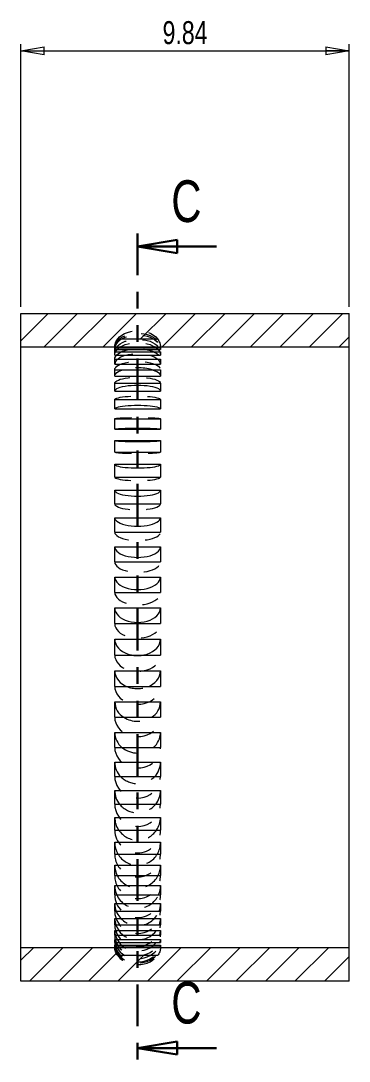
# Model space of a CAD drawing. Header units: inches. Extents: x 0.2 to 32.9, y 0.2 to 23.2.
# Drawn here: x 21.12 to 23.09, y 10.26 to 16.5 of the extents above; entities that cross this region are included whole.
import ezdxf

# ---------------------------------------------------------------- set-up
doc = ezdxf.new("R2010")
doc.units = ezdxf.units.IN
doc.header["$MEASUREMENT"] = 0
doc.linetypes.add('HIDDEN', pattern=[0.075, 0.05, -0.025])
doc.linetypes.add('PHANTOM', pattern=[0.5, 0.25, -0.05, 0.05, -0.05, 0.05, -0.05])
doc.styles.add('SLDTEXTSTYLE0', font='TXT', dxfattribs={"width": 0.75})
doc.dimstyles.new('SLDDIMSTYLE0', dxfattribs={"dimtxt": 0.137795, "dimasz": 0.14, "dimexe": 0, "dimexo": 0.0625, "dimgap": 0.034449, "dimtad": 1, "dimlfac": 5, "dimrnd": 1e-09, "dimzin": 12, "dimdsep": 46, "dimtxsty": 'SLDTEXTSTYLE0', "dimblk1": 'CLOSED', "dimblk2": 'CLOSED', "dimsah": 1, "dimcen": 0.09, "dimadec": 0, "dimazin": 3, "dimtfac": 1, "dimtofl": 0, "dimtmove": 0, "dimatfit": 3, "dimldrblk": 'CLOSED', "dimfxl": 0, "dimfrac": 2, "dimtolj": 1, "dimtzin": 12, "dimarcsym": 0})

# ---------------------------------------------------------------- blocks, each defined once
blk = doc.blocks.new('_CLOSED')
at = {"color": 0, "linetype": 'ByBlock', "lineweight": -2}
for p, q in [((-1, 0.166667), (0, 0)), ((-1, 0.166667), (-1, -0.166667)), ((0, 0), (-1, -0.166667)), ((0, 0), (-1, 0))]:
    blk.add_line(p, q, dxfattribs=at)
blk = doc.blocks.new('_D')
at = {"color": 7, "linetype": 'Continuous', "lineweight": 0}
for p, q in [((21.1226, 14.7843), (21.1226, 16.3582)), ((23.0906, 14.7843), (23.0906, 16.3582)), ((21.1226, 16.3188), (23.0906, 16.3188))]:
    blk.add_line(p, q, dxfattribs=at)
at = {"color": 7, "linetype": 'Continuous', "lineweight": 0, "xscale": 0.14, "yscale": 0.14, "rotation": 180.0000000000004}
blk.add_blockref('_CLOSED', (21.1226, 16.3188, 1.0008), dxfattribs=at)
at = {"color": 7, "linetype": 'Continuous', "lineweight": 0, "xscale": 0.14, "yscale": 0.14}
blk.add_blockref('_CLOSED', (23.0906, 16.3188, 1.0008), dxfattribs=at)
at = {"color": 7, "linetype": 'Continuous', "lineweight": 0, "insert": (21.9723, 16.4965), "char_height": 0.1378, "attachment_point": 1, "style": 'SLDTEXTSTYLE0'}
blk.add_mtext('9.84', dxfattribs=at)

msp = doc.modelspace()

# ---------------------------------------------------------------- hatches: boundary and pattern name
at = {"linetype": 'Continuous', "lineweight": 0}
h = msp.add_hatch(dxfattribs=at)
h.set_pattern_fill('ANSI31', style=0)
edge = h.paths.add_edge_path(flags=0)
edge.add_line((21.95978, 14.544903), (23.09058, 14.544903))
edge.add_line((23.09058, 14.544903), (23.09058, 14.744903))
edge.add_line((23.09058, 14.744903), (21.12258, 14.744903))
edge.add_line((21.12258, 14.744903), (21.12258, 14.544903))
edge.add_line((21.12258, 14.544903), (21.68578, 14.544903))
edge.add_spline(control_points=[(21.68578, 14.544903), (21.68578, 14.552145), (21.686969, 14.559466), (21.689184, 14.566361), (21.691638, 14.574002), (21.695394, 14.581299), (21.699996, 14.587874), (21.700985, 14.589287), (21.702015, 14.590672), (21.703082, 14.592027)], knot_values=[0.00030949, 0.00030949, 0.00030949, 0.00030949, 0.00306831, 0.00306831, 0.00306831, 0.00611783, 0.00611783, 0.00611783, 0.00676653, 0.00676653, 0.00676653, 0.00676653], weights=[1, 1, 1, 1, 1, 1, 1, 1, 1, 1], degree=3, periodic=0)
edge.add_line((21.703082, 14.592027), (21.942479, 14.592027))
edge.add_spline(control_points=[(21.942479, 14.592027), (21.948054, 14.584946), (21.952671, 14.576926), (21.955679, 14.56843), (21.958336, 14.560926), (21.95978, 14.552864), (21.95978, 14.544903)], knot_values=[0, 0, 0, 0, 0.00343378, 0.00343378, 0.00343378, 0.0064749, 0.0064749, 0.0064749, 0.0064749], weights=[1, 1, 1, 1, 1, 1, 1], degree=3, periodic=0)
h = msp.add_hatch(dxfattribs=at)
h.set_pattern_fill('ANSI31', style=0)
edge = h.paths.add_edge_path(flags=0)
edge.add_line((21.12258, 10.744903), (23.09058, 10.744903))
edge.add_line((23.09058, 10.744903), (23.09058, 10.944903))
edge.add_line((23.09058, 10.944903), (21.95978, 10.944903))
edge.add_spline(control_points=[(21.95978, 10.944903), (21.95978, 10.937661), (21.958592, 10.93034), (21.956377, 10.923445), (21.953922, 10.915803), (21.950167, 10.908507), (21.945565, 10.901932), (21.944576, 10.900519), (21.943546, 10.899134), (21.942479, 10.897779)], knot_values=[0.00030949, 0.00030949, 0.00030949, 0.00030949, 0.00306831, 0.00306831, 0.00306831, 0.00611783, 0.00611783, 0.00611783, 0.00676653, 0.00676653, 0.00676653, 0.00676653], weights=[1, 1, 1, 1, 1, 1, 1, 1, 1, 1], degree=3, periodic=0)
edge.add_line((21.942479, 10.897779), (21.703082, 10.897779))
edge.add_spline(control_points=[(21.703082, 10.897779), (21.697507, 10.90486), (21.69289, 10.91288), (21.689882, 10.921376), (21.687225, 10.92888), (21.68578, 10.936942), (21.68578, 10.944903)], knot_values=[0, 0, 0, 0, 0.00343378, 0.00343378, 0.00343378, 0.0064749, 0.0064749, 0.0064749, 0.0064749], weights=[1, 1, 1, 1, 1, 1, 1], degree=3, periodic=0)
edge.add_line((21.68578, 10.944903), (21.12258, 10.944903))
edge.add_line((21.12258, 10.944903), (21.12258, 10.744903))

# ---------------------------------------------------------------- linework, layer by layer
at = {"color": 7, "linetype": 'PHANTOM', "lineweight": 30}
msp.add_line((21.82278, 15.224903), (21.82278, 10.264903), dxfattribs=at)
at = {"color": 7, "linetype": 'Continuous', "lineweight": 30}
for p, q in [((22.295221, 15.146163), (21.82278, 15.146163)), ((22.295221, 10.343643), (21.82278, 10.343643))]:
    msp.add_line(p, q, dxfattribs=at)
at = {"color": 7, "linetype": 'Continuous', "lineweight": 15}
for p, q in [((21.12258, 14.544903), (21.12258, 14.744903)), ((21.12258, 14.744903), (23.09058, 14.744903)), ((23.09058, 14.544903), (23.09058, 14.744903)), ((21.703082, 14.592027), (21.942479, 14.592027)), ((21.12258, 10.944903), (21.12258, 14.544903)), ((21.12258, 14.544903), (21.68578, 14.544903)), ((21.685783, 14.544302), (21.959778, 14.544302)), ((21.685783, 14.539404), (21.959777, 14.539404)), ((21.685783, 14.529581), (21.686578, 14.539404)), ((21.685783, 14.529581), (21.959778, 14.529581)), ((21.958983, 14.539404), (21.959778, 14.529581)), ((21.95978, 14.544903), (23.09058, 14.544903)), ((23.09058, 10.944903), (23.09058, 14.544903)), ((21.685783, 14.514878), (21.959777, 14.514878)), ((21.685783, 14.495308), (21.959778, 14.495308)), ((21.685783, 14.47096), (21.959777, 14.47096)), ((21.685783, 14.441856), (21.959778, 14.441856)), ((21.685783, 14.40813), (21.959777, 14.40813)), ((21.685783, 14.369813), (21.959778, 14.369813)), ((21.685783, 14.327079), (21.959777, 14.327079)), ((21.685783, 14.279967), (21.959778, 14.279967)), ((21.685783, 14.228692), (21.959777, 14.228692)), ((21.685783, 14.173302), (21.959778, 14.173302)), ((21.685783, 14.114049), (21.959777, 14.114049)), ((21.685783, 14.050987), (21.959778, 14.050987)), ((21.685783, 13.984405), (21.959777, 13.984405)), ((21.685783, 13.914363), (21.959778, 13.914363)), ((21.685783, 13.84118), (21.959777, 13.84118)), ((21.685783, 13.764925), (21.959778, 13.764925)), ((21.685783, 13.685945), (21.959777, 13.685945)), ((21.685783, 13.604312), (21.959778, 13.604312)), ((21.685783, 13.5204), (21.959777, 13.5204)), ((21.685783, 13.434284), (21.959778, 13.434284)), ((21.685783, 13.346358), (21.959777, 13.346358)), ((21.685783, 13.256702), (21.959778, 13.256702)), ((21.685783, 13.165726), (21.959777, 13.165726)), ((21.685783, 13.073513), (21.959778, 13.073513)), ((21.685783, 12.980484), (21.959777, 12.980484)), ((21.685783, 12.886724), (21.959778, 12.886724)), ((21.685783, 12.79266), (21.959777, 12.79266)), ((21.685783, 12.69838), (21.959778, 12.69838)), ((21.685783, 12.604314), (21.959777, 12.604314)), ((21.685783, 12.510547), (21.959778, 12.510547)), ((21.685783, 12.417507), (21.959777, 12.417507)), ((21.685783, 12.325281), (21.959778, 12.325281)), ((21.685783, 12.234288), (21.959777, 12.234288)), ((21.685783, 12.144613), (21.959778, 12.144613)), ((21.685783, 12.056663), (21.959777, 12.056663)), ((21.685783, 11.970521), (21.959778, 11.970521)), ((21.685783, 11.886579), (21.959777, 11.886579)), ((21.685783, 11.804914), (21.959778, 11.804914)), ((21.685783, 11.725898), (21.959777, 11.725898)), ((21.685783, 11.649605), (21.959778, 11.649605)), ((21.685783, 11.576382), (21.959777, 11.576382)), ((21.685783, 11.506297), (21.959778, 11.506297)), ((21.685783, 11.439669), (21.959777, 11.439669)), ((21.685783, 11.376559), (21.959778, 11.376559)), ((21.685783, 11.317256), (21.959777, 11.317256)), ((21.685783, 11.261813), (21.959778, 11.261813)), ((21.685783, 11.210485), (21.959777, 11.210485)), ((21.685783, 11.163317), (21.959778, 11.163317)), ((21.685783, 11.120525), (21.959777, 11.120525)), ((21.685783, 11.082148), (21.959778, 11.082148)), ((21.685783, 11.048362), (21.959777, 11.048362)), ((21.685783, 11.019197), (21.959778, 11.019197)), ((21.685783, 10.994786), (21.959777, 10.994786)), ((21.685783, 10.975153), (21.959778, 10.975153)), ((21.68578, 10.944903), (21.12258, 10.944903)), ((21.12258, 10.744903), (21.12258, 10.944903)), ((21.685783, 10.960386), (21.959777, 10.960386)), ((21.685783, 10.960386), (21.686292, 10.950498)), ((21.685783, 10.950498), (21.959778, 10.950498)), ((21.685783, 10.945536), (21.959777, 10.945536)), ((21.959269, 10.950498), (21.959777, 10.960386)), ((23.09058, 10.944903), (21.95978, 10.944903)), ((23.09058, 10.744903), (23.09058, 10.944903)), ((21.942479, 10.897779), (21.703082, 10.897779)), ((23.09058, 10.744903), (21.12258, 10.744903))]:
    msp.add_line(p, q, dxfattribs=at)
at = {"color": 7, "linetype": 'HIDDEN', "lineweight": 0, "flags": 128}
for points in [[(21.685783, 14.539404), (21.687061, 14.55173), (21.691125, 14.563815), (21.697891, 14.57541), (21.707221, 14.586278), (21.718923, 14.596195), (21.732757, 14.604958), (21.748439, 14.612387), (21.765646, 14.61833), (21.784027, 14.622664), (21.803203, 14.6253), (21.82278, 14.626185), (21.842358, 14.6253), (21.861534, 14.622664), (21.879914, 14.61833), (21.897122, 14.612387), (21.912804, 14.604958), (21.926637, 14.596195), (21.938339, 14.586278), (21.947669, 14.57541), (21.954436, 14.563815), (21.958499, 14.55173), (21.959777, 14.539404)], [(21.685783, 14.514878), (21.687061, 14.525546), (21.691125, 14.536004), (21.697891, 14.546039), (21.707221, 14.555445), (21.718923, 14.564027), (21.732757, 14.571611), (21.748439, 14.578041), (21.765646, 14.583183), (21.784027, 14.586934), (21.803203, 14.589216), (21.82278, 14.589982), (21.842358, 14.589216), (21.861534, 14.586934), (21.879914, 14.583183), (21.897122, 14.578041), (21.912804, 14.571611), (21.926637, 14.564027), (21.938339, 14.555445), (21.947669, 14.546039), (21.954436, 14.536004), (21.958499, 14.525546), (21.959777, 14.514878)], [(21.686578, 14.539404), (21.687067, 14.541905), (21.691136, 14.553986), (21.697905, 14.565578), (21.707237, 14.576442), (21.71894, 14.586356), (21.732773, 14.595115), (21.748453, 14.602541), (21.765658, 14.608481), (21.784035, 14.612813), (21.803207, 14.615449), (21.82278, 14.616333), (21.842354, 14.615449), (21.861526, 14.612813), (21.879903, 14.608481), (21.897108, 14.602541), (21.912788, 14.595115), (21.926621, 14.586356), (21.938324, 14.576442), (21.947656, 14.565578), (21.954425, 14.553986), (21.958494, 14.541905), (21.958983, 14.539404)], [(21.703082, 14.592027), (21.714538, 14.604286), (21.728485, 14.615178), (21.744601, 14.624455), (21.762515, 14.6319), (21.781817, 14.637345), (21.80206, 14.640662), (21.82278, 14.641776), (21.843501, 14.640662), (21.863744, 14.637345), (21.883045, 14.6319), (21.90096, 14.624455), (21.917076, 14.615178), (21.931022, 14.604286), (21.942479, 14.592027)], [(21.685783, 14.47096), (21.687061, 14.479852), (21.691125, 14.48857), (21.697891, 14.496935), (21.707221, 14.504775), (21.718923, 14.511929), (21.732757, 14.51825), (21.748439, 14.52361), (21.765646, 14.527897), (21.784027, 14.531023), (21.803203, 14.532925), (21.82278, 14.533563), (21.842358, 14.532925), (21.861534, 14.531023), (21.879914, 14.527897), (21.897122, 14.52361), (21.912804, 14.51825), (21.926637, 14.511929), (21.938339, 14.504775), (21.947669, 14.496935), (21.954436, 14.48857), (21.958499, 14.479852), (21.959777, 14.47096)], [(21.690348, 14.514878), (21.691136, 14.516429), (21.697905, 14.526461), (21.707237, 14.535863), (21.71894, 14.544442), (21.732773, 14.552023), (21.748453, 14.55845), (21.765658, 14.563591), (21.784035, 14.56734), (21.803207, 14.569621), (21.82278, 14.570386), (21.842354, 14.569621), (21.861526, 14.56734), (21.879903, 14.563591), (21.897108, 14.55845), (21.912788, 14.552023), (21.926621, 14.544442), (21.938324, 14.535863), (21.947656, 14.526461), (21.954425, 14.516429), (21.955212, 14.514878)], [(21.701258, 14.47096), (21.707237, 14.475662), (21.71894, 14.482813), (21.732773, 14.489133), (21.748453, 14.49449), (21.765658, 14.498775), (21.784035, 14.5019), (21.803207, 14.503801), (21.82278, 14.504439), (21.842354, 14.503801), (21.861526, 14.5019), (21.879903, 14.498775), (21.897108, 14.49449), (21.912788, 14.489133), (21.926621, 14.482813), (21.938324, 14.475662), (21.944303, 14.47096)], [(21.685783, 14.40813), (21.687061, 14.41515), (21.691125, 14.422031), (21.697891, 14.428634), (21.707221, 14.434823), (21.718923, 14.44047), (21.732757, 14.44546), (21.748439, 14.449691), (21.765646, 14.453075), (21.784027, 14.455543), (21.803203, 14.457044), (21.82278, 14.457548), (21.842358, 14.457044), (21.861534, 14.455543), (21.879914, 14.453075), (21.897122, 14.449691), (21.912804, 14.44546), (21.926637, 14.44047), (21.938339, 14.434823), (21.947669, 14.428634), (21.954436, 14.422031), (21.958499, 14.41515), (21.959777, 14.40813)], [(21.685783, 14.327079), (21.687061, 14.332148), (21.691125, 14.337118), (21.697891, 14.341887), (21.707221, 14.346356), (21.718923, 14.350435), (21.732757, 14.354039), (21.748439, 14.357094), (21.765646, 14.359538), (21.784027, 14.36132), (21.803203, 14.362405), (21.82278, 14.362769), (21.842358, 14.362405), (21.861534, 14.36132), (21.879914, 14.359538), (21.897122, 14.357094), (21.912804, 14.354039), (21.926637, 14.350435), (21.938339, 14.346356), (21.947669, 14.341887), (21.954436, 14.337118), (21.958499, 14.332148), (21.959777, 14.327079)], [(21.685783, 14.228692), (21.687061, 14.231756), (21.691125, 14.23476), (21.697891, 14.237642), (21.707221, 14.240344), (21.718923, 14.242809), (21.732757, 14.244987), (21.748439, 14.246834), (21.765646, 14.248311), (21.784027, 14.249388), (21.803203, 14.250044), (21.82278, 14.250264), (21.842358, 14.250044), (21.861534, 14.249388), (21.879914, 14.248311), (21.897122, 14.246834), (21.912804, 14.244987), (21.926637, 14.242809), (21.938339, 14.240344), (21.947669, 14.237642), (21.954436, 14.23476), (21.958499, 14.231756), (21.959777, 14.228692)], [(21.685783, 14.114049), (21.687061, 14.115074), (21.691125, 14.116079), (21.697891, 14.117043), (21.707221, 14.117947), (21.718923, 14.118771), (21.732757, 14.1195), (21.748439, 14.120118), (21.765646, 14.120612), (21.784027, 14.120973), (21.803203, 14.121192), (21.82278, 14.121265), (21.842358, 14.121192), (21.861534, 14.120973), (21.879914, 14.120612), (21.897122, 14.120118), (21.912804, 14.1195), (21.926637, 14.118771), (21.938339, 14.117947), (21.947669, 14.117043), (21.954436, 14.116079), (21.958499, 14.115074), (21.959777, 14.114049)], [(21.685783, 13.914363), (21.687067, 13.913338), (21.691136, 13.912333), (21.697905, 13.911369), (21.707237, 13.910466), (21.71894, 13.909641), (21.732773, 13.908913), (21.748453, 13.908295), (21.765658, 13.907801), (21.784035, 13.907441), (21.803207, 13.907222), (21.82278, 13.907148), (21.842354, 13.907222), (21.861526, 13.907441), (21.879903, 13.907801), (21.897108, 13.908295), (21.912788, 13.908913), (21.926621, 13.909641), (21.938324, 13.910466), (21.947656, 13.911369), (21.954425, 13.912333), (21.958494, 13.913338), (21.959778, 13.914363)], [(21.685783, 13.764925), (21.687067, 13.761862), (21.691136, 13.758859), (21.697905, 13.755977), (21.707237, 13.753277), (21.71894, 13.750813), (21.732773, 13.748635), (21.748453, 13.746789), (21.765658, 13.745313), (21.784035, 13.744236), (21.803207, 13.743581), (21.82278, 13.743361), (21.842354, 13.743581), (21.861526, 13.744236), (21.879903, 13.745313), (21.897108, 13.746789), (21.912788, 13.748635), (21.926621, 13.750813), (21.938324, 13.753277), (21.947656, 13.755977), (21.954425, 13.758859), (21.958494, 13.761862), (21.959778, 13.764925)], [(21.685783, 13.604312), (21.687067, 13.599244), (21.691136, 13.594276), (21.697905, 13.589508), (21.707237, 13.58504), (21.71894, 13.580963), (21.732773, 13.57736), (21.748453, 13.574306), (21.765658, 13.571863), (21.784035, 13.570082), (21.803207, 13.568998), (21.82278, 13.568634), (21.842354, 13.568998), (21.861526, 13.570082), (21.879903, 13.571863), (21.897108, 13.574306), (21.912788, 13.57736), (21.926621, 13.580963), (21.938324, 13.58504), (21.947656, 13.589508), (21.954425, 13.594276), (21.958494, 13.599244), (21.959778, 13.604312)], [(21.685783, 13.434284), (21.687067, 13.427266), (21.691136, 13.420386), (21.697905, 13.413785), (21.707237, 13.407599), (21.71894, 13.401954), (21.732773, 13.396965), (21.748453, 13.392737), (21.765658, 13.389354), (21.784035, 13.386887), (21.803207, 13.385386), (21.82278, 13.384883), (21.842354, 13.385386), (21.861526, 13.386887), (21.879903, 13.389354), (21.897108, 13.392737), (21.912788, 13.396965), (21.926621, 13.401954), (21.938324, 13.407599), (21.947656, 13.413785), (21.954425, 13.420386), (21.958494, 13.427266), (21.959778, 13.434284)], [(21.685783, 13.256702), (21.687067, 13.247812), (21.691136, 13.239096), (21.697905, 13.230734), (21.707237, 13.222897), (21.71894, 13.215745), (21.732773, 13.209426), (21.748453, 13.204069), (21.765658, 13.199784), (21.784035, 13.196659), (21.803207, 13.194757), (21.82278, 13.194119), (21.842354, 13.194757), (21.861526, 13.196659), (21.879903, 13.199784), (21.897108, 13.204069), (21.912788, 13.209426), (21.926621, 13.215745), (21.938324, 13.222897), (21.947656, 13.230734), (21.954425, 13.239096), (21.958494, 13.247812), (21.959778, 13.256702)], [(21.685783, 13.073513), (21.687067, 13.062848), (21.691136, 13.052392), (21.697905, 13.04236), (21.707237, 13.032958), (21.71894, 13.024378), (21.732773, 13.016797), (21.748453, 13.01037), (21.765658, 13.00523), (21.784035, 13.00148), (21.803207, 12.9992), (21.82278, 12.998434), (21.842354, 12.9992), (21.861526, 13.00148), (21.879903, 13.00523), (21.897108, 13.01037), (21.912788, 13.016797), (21.926621, 13.024378), (21.938324, 13.032958), (21.947656, 13.04236), (21.954425, 13.052392), (21.958494, 13.062848), (21.959778, 13.073513)], [(21.685783, 12.886724), (21.687067, 12.8744), (21.691136, 12.862319), (21.697905, 12.850727), (21.707237, 12.839863), (21.71894, 12.829949), (21.732773, 12.82119), (21.748453, 12.813764), (21.765658, 12.807823), (21.784035, 12.803491), (21.803207, 12.800856), (21.82278, 12.799971), (21.842354, 12.800856), (21.861526, 12.803491), (21.879903, 12.807823), (21.897108, 12.813764), (21.912788, 12.82119), (21.926621, 12.829949), (21.938324, 12.839863), (21.947656, 12.850727), (21.954425, 12.862319), (21.958494, 12.8744), (21.959778, 12.886724)], [(21.685783, 12.69838), (21.687067, 12.684534), (21.691136, 12.670959), (21.697905, 12.657934), (21.707237, 12.645727), (21.71894, 12.634589), (21.732773, 12.624746), (21.748453, 12.616402), (21.765658, 12.609728), (21.784035, 12.60486), (21.803207, 12.601899), (21.82278, 12.600905), (21.842354, 12.601899), (21.861526, 12.60486), (21.879903, 12.609728), (21.897108, 12.616402), (21.912788, 12.624746), (21.926621, 12.634589), (21.938324, 12.645727), (21.947656, 12.657934), (21.954425, 12.670959), (21.958494, 12.684534), (21.959778, 12.69838)], [(21.685783, 12.510547), (21.687067, 12.495329), (21.691136, 12.480409), (21.697905, 12.466095), (21.707237, 12.452679), (21.71894, 12.440436), (21.732773, 12.429619), (21.748453, 12.420449), (21.765658, 12.413113), (21.784035, 12.407764), (21.803207, 12.404509), (21.82278, 12.403417), (21.842354, 12.404509), (21.861526, 12.407764), (21.879903, 12.413113), (21.897108, 12.420449), (21.912788, 12.429619), (21.926621, 12.440436), (21.938324, 12.452679), (21.947656, 12.466095), (21.954425, 12.480409), (21.958494, 12.495329), (21.959778, 12.510547)], [(21.685783, 12.325281), (21.687067, 12.308858), (21.691136, 12.292758), (21.697905, 12.27731), (21.707237, 12.262832), (21.71894, 12.24962), (21.732773, 12.237946), (21.748453, 12.22805), (21.765658, 12.220134), (21.784035, 12.214361), (21.803207, 12.210849), (21.82278, 12.20967), (21.842354, 12.210849), (21.861526, 12.214361), (21.879903, 12.220134), (21.897108, 12.22805), (21.912788, 12.237946), (21.926621, 12.24962), (21.938324, 12.262832), (21.947656, 12.27731), (21.954425, 12.292758), (21.958494, 12.308858), (21.959778, 12.325281)], [(21.685783, 12.144613), (21.687067, 12.127165), (21.691136, 12.11006), (21.697905, 12.093648), (21.707237, 12.078266), (21.71894, 12.06423), (21.732773, 12.051828), (21.748453, 12.041314), (21.765658, 12.032904), (21.784035, 12.02677), (21.803207, 12.023039), (21.82278, 12.021787), (21.842354, 12.023039), (21.861526, 12.02677), (21.879903, 12.032904), (21.897108, 12.041314), (21.912788, 12.051828), (21.926621, 12.06423), (21.938324, 12.078266), (21.947656, 12.093648), (21.954425, 12.11006), (21.958494, 12.127165), (21.959778, 12.144613)], [(21.685783, 11.970521), (21.687067, 11.95224), (21.691136, 11.934317), (21.697905, 11.917121), (21.707237, 11.901004), (21.71894, 11.886298), (21.732773, 11.873303), (21.748453, 11.862287), (21.765658, 11.853475), (21.784035, 11.847048), (21.803207, 11.843139), (21.82278, 11.841827), (21.842354, 11.843139), (21.861526, 11.847048), (21.879903, 11.853475), (21.897108, 11.862287), (21.912788, 11.873303), (21.926621, 11.886298), (21.938324, 11.901004), (21.947656, 11.917121), (21.954425, 11.934317), (21.958494, 11.95224), (21.959778, 11.970521)], [(21.685783, 11.804914), (21.687067, 11.785999), (21.691136, 11.767456), (21.697905, 11.749664), (21.707237, 11.732989), (21.71894, 11.717773), (21.732773, 11.704328), (21.748453, 11.69293), (21.765658, 11.683812), (21.784035, 11.677163), (21.803207, 11.673118), (21.82278, 11.671761), (21.842354, 11.673118), (21.861526, 11.677163), (21.879903, 11.683812), (21.897108, 11.69293), (21.912788, 11.704328), (21.926621, 11.717773), (21.938324, 11.732989), (21.947656, 11.749664), (21.954425, 11.767456), (21.958494, 11.785999), (21.959778, 11.804914)], [(21.685783, 11.163317), (21.687067, 11.144402), (21.691136, 11.125858), (21.697905, 11.108067), (21.707237, 11.091391), (21.71894, 11.076175), (21.732773, 11.06273), (21.748453, 11.051332), (21.765658, 11.042215), (21.784035, 11.035566), (21.803207, 11.031521), (21.82278, 11.030163), (21.842354, 11.031521), (21.861526, 11.035566), (21.879903, 11.042215), (21.897108, 11.051332), (21.912788, 11.06273), (21.926621, 11.076175), (21.938324, 11.091391), (21.947656, 11.108067), (21.954425, 11.125858), (21.958494, 11.144402), (21.959778, 11.163317)], [(21.685783, 11.082148), (21.687067, 11.063867), (21.691136, 11.045944), (21.697905, 11.028748), (21.707237, 11.012631), (21.71894, 10.997925), (21.732773, 10.98493), (21.748453, 10.973914), (21.765658, 10.965102), (21.784035, 10.958675), (21.803207, 10.954766), (21.82278, 10.953453), (21.842354, 10.954766), (21.861526, 10.958675), (21.879903, 10.965102), (21.897108, 10.973914), (21.912788, 10.98493), (21.926621, 10.997925), (21.938324, 11.012631), (21.947656, 11.028748), (21.954425, 11.045944), (21.958494, 11.063867), (21.959778, 11.082148)], [(21.691814, 11.082148), (21.697891, 11.06711), (21.707221, 11.050988), (21.718923, 11.036276), (21.732757, 11.023277), (21.748439, 11.012256), (21.765646, 11.003441), (21.784027, 10.997011), (21.803203, 10.9931), (21.82278, 10.991787), (21.842358, 10.9931), (21.861534, 10.997011), (21.879914, 11.003441), (21.897122, 11.012256), (21.912804, 11.023277), (21.926637, 11.036276), (21.938339, 11.050988), (21.947669, 11.06711), (21.953746, 11.082148)], [(21.685783, 11.019197), (21.687067, 11.001749), (21.691136, 10.984644), (21.697905, 10.968232), (21.707237, 10.95285), (21.71894, 10.938814), (21.732773, 10.926412), (21.748453, 10.915898), (21.765658, 10.907488), (21.784035, 10.901355), (21.803207, 10.897623), (21.82278, 10.896371), (21.842354, 10.897623), (21.861526, 10.901355), (21.879903, 10.907488), (21.897108, 10.915898), (21.912788, 10.926412), (21.926621, 10.938814), (21.938324, 10.95285), (21.947656, 10.968232), (21.954425, 10.984644), (21.958494, 11.001749), (21.959778, 11.019197)], [(21.685783, 10.975153), (21.687067, 10.95873), (21.691136, 10.942629), (21.697905, 10.927182), (21.707237, 10.912703), (21.71894, 10.899492), (21.732773, 10.887818), (21.748453, 10.877922), (21.765658, 10.870006), (21.784035, 10.864232), (21.803207, 10.86072), (21.82278, 10.859542), (21.842354, 10.86072), (21.861526, 10.864232), (21.879903, 10.870006), (21.897108, 10.877922), (21.912788, 10.887818), (21.926621, 10.899492), (21.938324, 10.912703), (21.947656, 10.927182), (21.954425, 10.942629), (21.958494, 10.95873), (21.959778, 10.975153)], [(21.687643, 10.975153), (21.691125, 10.962255), (21.697891, 10.946802), (21.707221, 10.932319), (21.718923, 10.919103), (21.732757, 10.907425), (21.748439, 10.897525), (21.765646, 10.889605), (21.784027, 10.88383), (21.803203, 10.880316), (21.82278, 10.879137), (21.842358, 10.880316), (21.861534, 10.88383), (21.879914, 10.889605), (21.897122, 10.897525), (21.912804, 10.907425), (21.926637, 10.919103), (21.938339, 10.932319), (21.947669, 10.946802), (21.954436, 10.962255), (21.957918, 10.975153)], [(21.689531, 11.019197), (21.691125, 11.0138), (21.697891, 10.997383), (21.707221, 10.981996), (21.718923, 10.967955), (21.732757, 10.955548), (21.748439, 10.94503), (21.765646, 10.936617), (21.784027, 10.930481), (21.803203, 10.926748), (21.82278, 10.925495), (21.842358, 10.926748), (21.861534, 10.930481), (21.879914, 10.936617), (21.897122, 10.94503), (21.912804, 10.955548), (21.926637, 10.967955), (21.938339, 10.981996), (21.947669, 10.997383), (21.954436, 11.0138), (21.95603, 11.019197)], [(21.685783, 10.950498), (21.687067, 10.93528), (21.691136, 10.920361), (21.697905, 10.906046), (21.707237, 10.89263), (21.71894, 10.880388), (21.732773, 10.869571), (21.748453, 10.8604), (21.765658, 10.853065), (21.784035, 10.847715), (21.803207, 10.844461), (21.82278, 10.843369), (21.842354, 10.844461), (21.861526, 10.847715), (21.879903, 10.853065), (21.897108, 10.8604), (21.912788, 10.869571), (21.926621, 10.880388), (21.938324, 10.89263), (21.947656, 10.906046), (21.954425, 10.920361), (21.958494, 10.93528), (21.959778, 10.950498)], [(21.686292, 10.950498), (21.687061, 10.945164), (21.691125, 10.930241), (21.697891, 10.915922), (21.707221, 10.902501), (21.718923, 10.890254), (21.732757, 10.879433), (21.748439, 10.870259), (21.765646, 10.862921), (21.784027, 10.857569), (21.803203, 10.854313), (21.82278, 10.85322), (21.842358, 10.854313), (21.861534, 10.857569), (21.879914, 10.862921), (21.897122, 10.870259), (21.912804, 10.879433), (21.926637, 10.890254), (21.938339, 10.902501), (21.947669, 10.915922), (21.954436, 10.930241), (21.958499, 10.945164), (21.959269, 10.950498)]]:
    msp.add_lwpolyline(points, dxfattribs=at)
at = {"color": 7, "linetype": 'Continuous', "lineweight": 15, "flags": 128}
for points in [[(21.685783, 14.495308), (21.687067, 14.505973), (21.690348, 14.514878)], [(21.955212, 14.514878), (21.958494, 14.505973), (21.959778, 14.495308)], [(21.685783, 14.369813), (21.687067, 14.37683), (21.691136, 14.38371), (21.697905, 14.390311), (21.707237, 14.396498), (21.71894, 14.402143), (21.732773, 14.407131), (21.736076, 14.40813)], [(21.909485, 14.40813), (21.912788, 14.407131), (21.926621, 14.402143), (21.938324, 14.396498), (21.947656, 14.390311), (21.954425, 14.38371), (21.958494, 14.37683), (21.959778, 14.369813)], [(21.685783, 14.279967), (21.687067, 14.285035), (21.691136, 14.290003), (21.697905, 14.294771), (21.707237, 14.299239), (21.71894, 14.303316), (21.732773, 14.306919), (21.748453, 14.309973), (21.765658, 14.312416), (21.784035, 14.314197), (21.803207, 14.315281), (21.82278, 14.315645), (21.842354, 14.315281), (21.861526, 14.314197), (21.879903, 14.312416), (21.897108, 14.309973), (21.912788, 14.306919), (21.926621, 14.303316), (21.938324, 14.299239), (21.947656, 14.294771), (21.954425, 14.290003), (21.958494, 14.285035), (21.959778, 14.279967)], [(21.685783, 14.173302), (21.687067, 14.176365), (21.691136, 14.179368), (21.697905, 14.18225), (21.707237, 14.18495), (21.71894, 14.187414), (21.732773, 14.189592), (21.748453, 14.191438), (21.765658, 14.192914), (21.784035, 14.193991), (21.803207, 14.194646), (21.82278, 14.194866), (21.842354, 14.194646), (21.861526, 14.193991), (21.879903, 14.192914), (21.897108, 14.191438), (21.912788, 14.189592), (21.926621, 14.187414), (21.938324, 14.18495), (21.947656, 14.18225), (21.954425, 14.179368), (21.958494, 14.176365), (21.959778, 14.173302)], [(21.685783, 14.050987), (21.687067, 14.052012), (21.691136, 14.053017), (21.697905, 14.053981), (21.707237, 14.054884), (21.71894, 14.055709), (21.732773, 14.056437), (21.748453, 14.057055), (21.765658, 14.057549), (21.784035, 14.057909), (21.803207, 14.058128), (21.82278, 14.058202), (21.842354, 14.058128), (21.861526, 14.057909), (21.879903, 14.057549), (21.897108, 14.057055), (21.912788, 14.056437), (21.926621, 14.055709), (21.938324, 14.054884), (21.947656, 14.053981), (21.954425, 14.053017), (21.958494, 14.052012), (21.959778, 14.050987)], [(21.685783, 13.984405), (21.687061, 13.98338), (21.691125, 13.982375), (21.697891, 13.98141), (21.707221, 13.980506), (21.718923, 13.979682), (21.732757, 13.978953), (21.748439, 13.978335), (21.765646, 13.977841), (21.784027, 13.977481), (21.803203, 13.977261), (21.82278, 13.977188), (21.842358, 13.977261), (21.861534, 13.977481), (21.879914, 13.977841), (21.897122, 13.978335), (21.912804, 13.978953), (21.926637, 13.979682), (21.938339, 13.980506), (21.947669, 13.98141), (21.954436, 13.982375), (21.958499, 13.98338), (21.959777, 13.984405)], [(21.685783, 13.84118), (21.687061, 13.838116), (21.691125, 13.835112), (21.697891, 13.83223), (21.707221, 13.829529), (21.718923, 13.827063), (21.732757, 13.824885), (21.748439, 13.823038), (21.765646, 13.821561), (21.784027, 13.820484), (21.803203, 13.819829), (21.82278, 13.819609), (21.842358, 13.819829), (21.861534, 13.820484), (21.879914, 13.821561), (21.897122, 13.823038), (21.912804, 13.824885), (21.926637, 13.827063), (21.938339, 13.829529), (21.947669, 13.83223), (21.954436, 13.835112), (21.958499, 13.838116), (21.959777, 13.84118)], [(21.685783, 13.685945), (21.687061, 13.680876), (21.691125, 13.675906), (21.697891, 13.671137), (21.707221, 13.666667), (21.718923, 13.662589), (21.732757, 13.658985), (21.748439, 13.65593), (21.765646, 13.653486), (21.784027, 13.651703), (21.803203, 13.650619), (21.82278, 13.650255), (21.842358, 13.650619), (21.861534, 13.651703), (21.879914, 13.653486), (21.897122, 13.65593), (21.912804, 13.658985), (21.926637, 13.662589), (21.938339, 13.666667), (21.947669, 13.671137), (21.954436, 13.675906), (21.958499, 13.680876), (21.959777, 13.685945)], [(21.685783, 13.5204), (21.687061, 13.51338), (21.691125, 13.506499), (21.697891, 13.499896), (21.707221, 13.493707), (21.718923, 13.48806), (21.732757, 13.48307), (21.748439, 13.478839), (21.765646, 13.475455), (21.784027, 13.472987), (21.803203, 13.471486), (21.82278, 13.470982), (21.842358, 13.471486), (21.861534, 13.472987), (21.879914, 13.475455), (21.897122, 13.478839), (21.912804, 13.48307), (21.926637, 13.48806), (21.938339, 13.493707), (21.947669, 13.499896), (21.954436, 13.506499), (21.958499, 13.51338), (21.959777, 13.5204)], [(21.685783, 13.346358), (21.687061, 13.337466), (21.691125, 13.328748), (21.697891, 13.320383), (21.707221, 13.312543), (21.718923, 13.305389), (21.732757, 13.299067), (21.748439, 13.293708), (21.765646, 13.289421), (21.784027, 13.286294), (21.803203, 13.284392), (21.82278, 13.283754), (21.842358, 13.284392), (21.861534, 13.286294), (21.879914, 13.289421), (21.897122, 13.293708), (21.912804, 13.299067), (21.926637, 13.305389), (21.938339, 13.312543), (21.947669, 13.320383), (21.954436, 13.328748), (21.958499, 13.337466), (21.959777, 13.346358)], [(21.685783, 13.165726), (21.687061, 13.155058), (21.691125, 13.1446), (21.697891, 13.134565), (21.707221, 13.125159), (21.718923, 13.116577), (21.732757, 13.108993), (21.748439, 13.102563), (21.765646, 13.097421), (21.784027, 13.09367), (21.803203, 13.091388), (21.82278, 13.090622), (21.842358, 13.091388), (21.861534, 13.09367), (21.879914, 13.097421), (21.897122, 13.102563), (21.912804, 13.108993), (21.926637, 13.116577), (21.938339, 13.125159), (21.947669, 13.134565), (21.954436, 13.1446), (21.958499, 13.155058), (21.959777, 13.165726)], [(21.685783, 12.980484), (21.687061, 12.968157), (21.691125, 12.956073), (21.697891, 12.944477), (21.707221, 12.93361), (21.718923, 12.923692), (21.732757, 12.914929), (21.748439, 12.907501), (21.765646, 12.901558), (21.784027, 12.897224), (21.803203, 12.894588), (21.82278, 12.893703), (21.842358, 12.894588), (21.861534, 12.897224), (21.879914, 12.901558), (21.897122, 12.907501), (21.912804, 12.914929), (21.926637, 12.923692), (21.938339, 12.93361), (21.947669, 12.944477), (21.954436, 12.956073), (21.958499, 12.968157), (21.959777, 12.980484)], [(21.685783, 12.79266), (21.687061, 12.77881), (21.691125, 12.765232), (21.697891, 12.752204), (21.707221, 12.739992), (21.718923, 12.728849), (21.732757, 12.719003), (21.748439, 12.710656), (21.765646, 12.703979), (21.784027, 12.69911), (21.787713, 12.69838)], [(21.857848, 12.69838), (21.861534, 12.69911), (21.879914, 12.703979), (21.897122, 12.710656), (21.912804, 12.719003), (21.926637, 12.728849), (21.938339, 12.739992), (21.947669, 12.752204), (21.954436, 12.765232), (21.958499, 12.77881), (21.959777, 12.79266)], [(21.685783, 12.604314), (21.687061, 12.589092), (21.691125, 12.574169), (21.697891, 12.55985), (21.707221, 12.546429), (21.718923, 12.534182), (21.732757, 12.523361), (21.748439, 12.514187), (21.756247, 12.510547)], [(21.889314, 12.510547), (21.897122, 12.514187), (21.912804, 12.523361), (21.926637, 12.534182), (21.938339, 12.546429), (21.947669, 12.55985), (21.954436, 12.574169), (21.958499, 12.589092), (21.959777, 12.604314)], [(21.685783, 11.048362), (21.687061, 11.03091), (21.689531, 11.019197)], [(21.95603, 11.019197), (21.958499, 11.03091), (21.959777, 11.048362)], [(21.685783, 10.994786), (21.687061, 10.97836), (21.687643, 10.975153)], [(21.957918, 10.975153), (21.958499, 10.97836), (21.959777, 10.994786)]]:
    msp.add_lwpolyline(points, dxfattribs=at)
at = {"color": 7, "linetype": 'Continuous', "lineweight": 15}
for centre, radius, start, end in [((21.725841, 14.439223), 0.040144, 127.761196, 176.2384804), ((21.91972, 14.439223), 0.040144, 3.7615196, 52.238804), ((21.797254, 12.420914), 0.111523, 181.750248, 239.0385418), ((21.850377, 12.419699), 0.109422, 300.3588828, 358.8523274), ((21.802344, 12.235104), 0.116564, 180.4010472, 230.9252517), ((21.843216, 12.235104), 0.116564, 309.0747483, 359.5989528), ((21.809445, 12.056644), 0.123662, 179.9911473, 224.1420809), ((21.836116, 12.056644), 0.123662, 315.8579191, 0.0088527), ((21.8154, 11.886007), 0.129618, 179.7472962, 218.7286709), ((21.830291, 11.885962), 0.129488, 321.2509856, 0.2730473), ((21.820007, 11.725103), 0.134226, 179.6604748, 214.2266694), ((21.8256, 11.725089), 0.13418, 325.7672247, 0.3456311), ((21.822451, 11.575493), 0.136671, 179.6271455, 210.4173843), ((21.823109, 11.575493), 0.136671, 329.5826157, 0.3728545), ((21.822445, 11.438779), 0.136665, 179.6267447, 207.0823259), ((21.823116, 11.438779), 0.136665, 332.9176741, 0.3732553), ((21.819675, 11.316393), 0.133895, 179.6307086, 204.0560159), ((21.825885, 11.316393), 0.133895, 335.9439841, 0.3692914), ((21.814158, 11.209668), 0.128378, 179.6354001, 201.1648298), ((21.831402, 11.209668), 0.128378, 338.8351702, 0.3645999), ((21.806034, 11.11976), 0.120253, 179.6358853, 198.2266639), ((21.839527, 11.11976), 0.120253, 341.7733361, 0.3641147)]:
    msp.add_arc(centre, radius, start, end, dxfattribs=at)
at = {"color": 7, "linetype": 'HIDDEN', "lineweight": 0}
for centre, radius, start, end in [((21.82278, 14.08465), 0.334899, 74.9953031, 105.0046969), ((21.82278, 12.886955), 0.191808, 259.4655128, 280.5344872), ((21.82278, 12.668091), 0.171017, 247.1048116, 292.8951884), ((21.82278, 12.458801), 0.157163, 238.1645814, 301.8354186), ((21.82278, 12.25991), 0.148703, 230.8369663, 309.1630337), ((21.82278, 12.070962), 0.143207, 224.5373058, 315.4626942), ((21.82278, 11.892857), 0.139663, 219.0267939, 320.9732061), ((21.82278, 11.650059), 0.136998, 180.1896032, 359.8103968), ((21.82278, 11.727475), 0.137854, 214.3934616, 325.6065384), ((21.82278, 11.505591), 0.136999, 179.7047164, 0.2952836), ((21.82278, 11.57575), 0.137085, 210.4405329, 329.5594671), ((21.82278, 11.375853), 0.136999, 179.7047164, 0.2952836), ((21.82278, 11.439027), 0.137076, 207.1110576, 332.8889424), ((21.82278, 11.262267), 0.136998, 180.1896032, 359.8103968), ((21.82278, 11.318474), 0.13758, 204.3202441, 335.6797559), ((21.82278, 11.215252), 0.13845, 202.0317042, 337.9682958)]:
    msp.add_arc(centre, radius, start, end, dxfattribs=at)
at = {"color": 7, "linetype": 'Continuous', "lineweight": 15}
for points, knots in [([(21.68578, 14.544903), (21.68578, 14.549181), (21.686179, 14.553404), (21.687346, 14.559658), (21.68783, 14.561729), (21.688987, 14.565845), (21.689662, 14.567894), (21.691926, 14.573888), (21.693759, 14.577722), (21.698003, 14.585098), (21.700426, 14.588653), (21.703082, 14.592027)], [0, 0, 0, 0, 0.25, 0.25, 0.375, 0.375, 0.5, 0.5, 0.75, 0.75, 1, 1, 1, 1]), ([(21.942479, 14.592027), (21.947801, 14.585267), (21.952104, 14.577938), (21.9559, 14.567891), (21.956574, 14.565842), (21.957729, 14.561734), (21.958213, 14.559666), (21.95938, 14.553416), (21.95978, 14.549191), (21.95978, 14.544903)], [0, 0, 0, 0, 0.5, 0.5, 0.625, 0.625, 0.75, 0.75, 1, 1, 1, 1]), ([(21.703082, 10.897779), (21.69776, 10.904538), (21.693456, 10.911867), (21.689661, 10.921915), (21.688986, 10.923963), (21.687832, 10.928071), (21.687348, 10.93014), (21.686181, 10.936389), (21.68578, 10.940615), (21.68578, 10.944903)], [0, 0, 0, 0, 0.5, 0.5, 0.625, 0.625, 0.75, 0.75, 1, 1, 1, 1]), ([(21.95978, 10.944903), (21.95978, 10.940624), (21.959381, 10.936402), (21.958215, 10.930148), (21.957731, 10.928077), (21.956574, 10.923961), (21.955898, 10.921912), (21.953635, 10.915917), (21.951802, 10.912084), (21.947558, 10.904708), (21.945135, 10.901152), (21.942479, 10.897779)], [0, 0, 0, 0, 0.25, 0.25, 0.375, 0.375, 0.5, 0.5, 0.75, 0.75, 1, 1, 1, 1])]:
    msp.add_open_spline(points, degree=3, knots=knots, dxfattribs=at)
for points in [[(21.685783, 14.529581), (21.685776, 14.533674), (21.685776, 14.536949), (21.685783, 14.539404)], [(21.685783, 14.544302), (21.685779, 14.544702), (21.68578, 14.544903), (21.68578, 14.544903)], [(21.959777, 14.539404), (21.959785, 14.536949), (21.959785, 14.533674), (21.959778, 14.529581)], [(21.95978, 14.544903), (21.95978, 14.544903), (21.959781, 14.544702), (21.959778, 14.544302)], [(21.685783, 14.495308), (21.685776, 14.502637), (21.685776, 14.50916), (21.685783, 14.514878)], [(21.685783, 14.441856), (21.685776, 14.452341), (21.685776, 14.462042), (21.685783, 14.47096)], [(21.959777, 14.514878), (21.959785, 14.50916), (21.959785, 14.502637), (21.959778, 14.495308)], [(21.959777, 14.47096), (21.959785, 14.462042), (21.959785, 14.452341), (21.959778, 14.441856)], [(21.685783, 14.369813), (21.685776, 14.383338), (21.685776, 14.39611), (21.685783, 14.40813)], [(21.959777, 14.40813), (21.959785, 14.39611), (21.959785, 14.383338), (21.959778, 14.369813)], [(21.685783, 14.279967), (21.685776, 14.296384), (21.685776, 14.312088), (21.685783, 14.327079)], [(21.959777, 14.327079), (21.959785, 14.312088), (21.959785, 14.296384), (21.959778, 14.279967)], [(21.685783, 14.173302), (21.685776, 14.192431), (21.685776, 14.210895), (21.685783, 14.228692)], [(21.959777, 14.228692), (21.959785, 14.210895), (21.959785, 14.192431), (21.959778, 14.173302)], [(21.685783, 14.050987), (21.685776, 14.07262), (21.685776, 14.09364), (21.685783, 14.114049)], [(21.959777, 14.114049), (21.959785, 14.09364), (21.959785, 14.07262), (21.959778, 14.050987)], [(21.685783, 13.914363), (21.685776, 13.938261), (21.685776, 13.961608), (21.685783, 13.984405)], [(21.959777, 13.984405), (21.959785, 13.961608), (21.959785, 13.938261), (21.959778, 13.914363)], [(21.685783, 13.764925), (21.685776, 13.790828), (21.685776, 13.816246), (21.685783, 13.84118)], [(21.959777, 13.84118), (21.959785, 13.816246), (21.959785, 13.790828), (21.959778, 13.764925)], [(21.685783, 13.604312), (21.685776, 13.631935), (21.685776, 13.659146), (21.685783, 13.685945)], [(21.959777, 13.685945), (21.959785, 13.659146), (21.959785, 13.631935), (21.959778, 13.604312)], [(21.685783, 13.434284), (21.685776, 13.463324), (21.685776, 13.492029), (21.685783, 13.5204)], [(21.959777, 13.5204), (21.959785, 13.492029), (21.959785, 13.463324), (21.959778, 13.434284)], [(21.685783, 13.256702), (21.685776, 13.286842), (21.685776, 13.316727), (21.685783, 13.346358)], [(21.959777, 13.346358), (21.959785, 13.316727), (21.959785, 13.286842), (21.959778, 13.256702)], [(21.685783, 13.073513), (21.685776, 13.104422), (21.685776, 13.13516), (21.685783, 13.165726)], [(21.959777, 13.165726), (21.959785, 13.13516), (21.959785, 13.104422), (21.959778, 13.073513)], [(21.685783, 12.886724), (21.685776, 12.918063), (21.685776, 12.949317), (21.685783, 12.980484)], [(21.959777, 12.980484), (21.959785, 12.949317), (21.959785, 12.918063), (21.959778, 12.886724)], [(21.685783, 12.69838), (21.685776, 12.729807), (21.685776, 12.761234), (21.685783, 12.79266)], [(21.959777, 12.79266), (21.959785, 12.761234), (21.959785, 12.729807), (21.959778, 12.69838)], [(21.685783, 12.510547), (21.685776, 12.541717), (21.685776, 12.572972), (21.685783, 12.604314)], [(21.959777, 12.604314), (21.959785, 12.572972), (21.959785, 12.541717), (21.959778, 12.510547)], [(21.685783, 12.325281), (21.685776, 12.355852), (21.685776, 12.386594), (21.685783, 12.417507)], [(21.959777, 12.417507), (21.959785, 12.386594), (21.959785, 12.355852), (21.959778, 12.325281)], [(21.685783, 12.144613), (21.685776, 12.17425), (21.685776, 12.204142), (21.685783, 12.234288)], [(21.959777, 12.234288), (21.959785, 12.204142), (21.959785, 12.17425), (21.959778, 12.144613)], [(21.685783, 11.970521), (21.685776, 11.9989), (21.685776, 12.027615), (21.685783, 12.056663)], [(21.959777, 12.056663), (21.959785, 12.027615), (21.959785, 11.9989), (21.959778, 11.970521)], [(21.685783, 11.804914), (21.685776, 11.831724), (21.685776, 11.858946), (21.685783, 11.886579)], [(21.959777, 11.886579), (21.959785, 11.858946), (21.959785, 11.831724), (21.959778, 11.804914)], [(21.685783, 11.649605), (21.685776, 11.674553), (21.685776, 11.699984), (21.685783, 11.725898)], [(21.959777, 11.725898), (21.959785, 11.699984), (21.959785, 11.674553), (21.959778, 11.649605)], [(21.685783, 11.506297), (21.685776, 11.529108), (21.685776, 11.55247), (21.685783, 11.576382)], [(21.959777, 11.576382), (21.959785, 11.55247), (21.959785, 11.529108), (21.959778, 11.506297)], [(21.685783, 11.376559), (21.685776, 11.396984), (21.685776, 11.418021), (21.685783, 11.439669)], [(21.959777, 11.439669), (21.959785, 11.418021), (21.959785, 11.396984), (21.959778, 11.376559)], [(21.685783, 11.261813), (21.685776, 11.279628), (21.685776, 11.298109), (21.685783, 11.317256)], [(21.959777, 11.317256), (21.959785, 11.298109), (21.959785, 11.279628), (21.959778, 11.261813)], [(21.685783, 11.163317), (21.685776, 11.178326), (21.685776, 11.194049), (21.685783, 11.210485)], [(21.959777, 11.210485), (21.959785, 11.194049), (21.959785, 11.178326), (21.959778, 11.163317)], [(21.685783, 11.082148), (21.685776, 11.094188), (21.685776, 11.10698), (21.685783, 11.120525)], [(21.959777, 11.120525), (21.959785, 11.10698), (21.959785, 11.094188), (21.959778, 11.082148)], [(21.685783, 11.019197), (21.685776, 11.028135), (21.685776, 11.037857), (21.685783, 11.048362)], [(21.959777, 11.048362), (21.959785, 11.037857), (21.959785, 11.028135), (21.959778, 11.019197)], [(21.685783, 10.975153), (21.685776, 10.980892), (21.685776, 10.987436), (21.685783, 10.994786)], [(21.959777, 10.994786), (21.959785, 10.987436), (21.959785, 10.980892), (21.959778, 10.975153)], [(21.685783, 10.950498), (21.685776, 10.952975), (21.685776, 10.956271), (21.685783, 10.960386)], [(21.68578, 10.944903), (21.68578, 10.944903), (21.685779, 10.945114), (21.685783, 10.945536)], [(21.959777, 10.960386), (21.959785, 10.956271), (21.959785, 10.952975), (21.959778, 10.950498)], [(21.959777, 10.945536), (21.959781, 10.945114), (21.95978, 10.944903), (21.95978, 10.944903)]]:
    msp.add_open_spline(points, degree=3, dxfattribs=at)

# ---------------------------------------------------------------- block references
at = {"color": 7, "linetype": 'Continuous', "lineweight": 30, "xscale": 0.2362204724409449, "yscale": 0.2362204724409449, "rotation": 180.0000000000004}
for p in [(21.82278, 15.146163), (21.82278, 10.343643)]:
    msp.add_blockref('_CLOSED', p, dxfattribs=at)

# ---------------------------------------------------------------- texts
at = {"color": 7, "linetype": 'Continuous', "char_height": 0.25, "attachment_point": 1, "style": 'SLDTEXTSTYLE0'}
for insert in [(22.024483, 15.542835), (22.024483, 10.740315)]:
    msp.add_mtext('C', dxfattribs=dict(at, insert=insert))

# ---------------------------------------------------------------- dimensions: what is measured, and where the dimension line sits
at = {"color": 7, "linetype": 'Continuous', "lineweight": 0}
dim = msp.add_linear_dim(base=(23.09058, 16.318827), p1=(21.12258, 14.744903), p2=(23.09058, 14.744903), dimstyle='SLDDIMSTYLE0', dxfattribs=at)
dim.commit()
dim.dimension.update_dxf_attribs({"geometry": '_D', "text_midpoint": (22.150442, 16.318827), "dimtype": 160})

doc.saveas('drawing.dxf')
